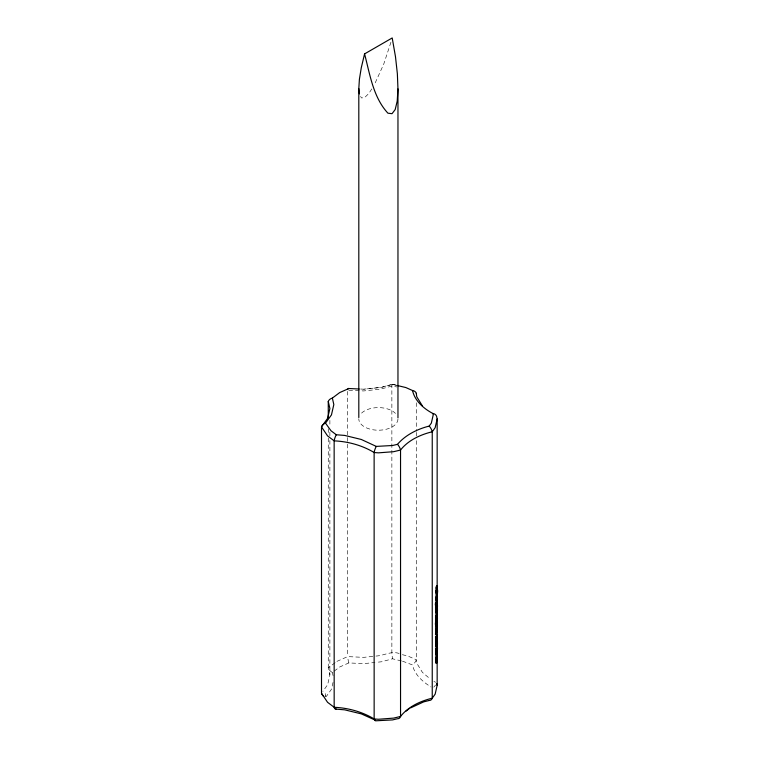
<?xml version="1.0" encoding="UTF-8"?>
<svg xmlns="http://www.w3.org/2000/svg" width="759" height="759" viewBox="0 0 759 759"><rect width="100%" height="100%" fill="white"/><g stroke="black" fill="none" stroke-linecap="round" stroke-linejoin="round"><path stroke-width="0.57" stroke-dasharray="3.79 2.85" d="M329.88 440.505L329.88 674.95L327.651 684.703L322.869 691.373M333.04 682.388L331.465 689.286L326.19 696.648M390.942 42.229L383.731 64.107L374.614 84.173M371.825 88.898L368.855 93.442L364.747 97.465L361.578 97.977L360.563 96.459M335.165 662.673L328.267 667.873L329.88 674.95M334.188 671.127L339.69 666.99L348.846 662.93L363.827 663.641L374.937 662.474M336.892 661.374L347.66 656.611L363.627 657.36L374.804 656.193M392.28 384.32L381.189 387.346L363.779 389.158M397.004 385.439L392.498 384.377L381.597 387.356L363.827 389.225L360.269 388.988M401.416 660.909L392.498 658.793L381.597 661.772L376.047 662.351M375.923 656.07C384.557 655.672 392.707 649.732 401.255 654.429M348.798 390.24L363.627 390.942L380.392 389.187L391.862 386.046L396.891 386.967M392.346 384.301L396.198 385.145M402.346 654.685L407.792 655.985L416.283 659.751L416.757 663.176L422.459 672.446L430.362 679.077M402.517 661.174L412.517 664.931C414.442 674.666 422.943 681.962 431.036 686.98M433.901 681.421L435.675 682.294M332.357 672.502L333.097 675.719M416.283 402.801L416.283 431.226M416.283 432.402L416.283 435.96M416.283 440.694L416.283 659.751A8.083 5.797 -43.3 0 1 412.507 664.903M347.66 391.378L347.66 436.368M347.66 437.554L347.66 656.611M329.88 420.372L329.88 426.292M329.88 432.213L329.88 435.761M328.267 428.683L328.267 433.427M328.267 438.161L328.267 667.873A8.055 6.347 24.9 0 0 332.366 672.483M392.498 384.396A7.96 1.006 84.8 0 0 391.862 386.037L391.862 652.465A7.96 1.006 84.8 0 0 392.498 658.784M397.963 419.082A19.582 11.3 0 0 1 378.096 430.211A19.582 11.3 0 0 1 358.808 418.74M361.578 413.114A19.582 11.3 0 0 1 395.486 413.408M348.846 662.911A8.026 1.85 80.4 0 1 347.65 656.601M435.495 685.045A8.026 5.759 -43.3 0 1 433.721 687.151M325.526 693.574L325.516 696.582L325.526 693.574"/><path stroke-width="1.14" d="M437.478 605.369L436.966 607.608L436.937 606.014L435.97 605.938L435.742 610.132L436.719 610.208L437.478 606.858L437.478 605.369L436.51 605.293M437.478 647.835L436.966 650.074L436.937 648.471L435.97 648.404L435.742 652.598L436.719 652.664L437.478 649.315L437.478 647.835L436.51 647.759M436.937 606.014L436.719 610.208M436.937 622.627L436.425 624.382L435.448 624.306L435.638 621.915L436.605 621.991L436.823 624.856L436.719 626.82L435.742 626.744L435.97 622.551L436.937 622.627L436.966 624.23L437.478 621.982L436.51 621.906M436.937 648.471L436.719 652.664M436.349 591.071L436.472 588.529C439.452 589.145 435.638 600.587 436.966 590.711L435.989 590.635L436.027 594.648M436.51 591.005L436.472 588.529M437.478 610.796L437.44 607.893L436.463 607.817M437.478 644.315L437.44 641.412L436.463 641.336M437.421 659.951L437.355 655.596L436.71 661.364L436.748 658.1L436.52 659.116L436.643 663.148L437.26 657.341L437.184 661.004L437.421 659.951L436.453 659.875M436.748 658.243L435.78 658.025L435.619 663.081L436.036 660.918M436.472 650.121L437.44 650.197L437.298 653.025L436.928 654.837L436.966 652.304L435.989 652.228L436.027 656.241M436.966 652.304L436.842 656.573L437.44 650.197M397.963 88.907L397.213 101.127L395.192 109.571L392.023 113.689L387.915 113.186C373.143 97.256 369.908 74.211 364.567 53.908L392.204 37.95L395.486 56.726L397.365 73.765L397.963 88.907L397.963 417.896M358.808 417.564L358.808 88.566L359.396 79.287L361.284 67.731L364.567 53.908M435.989 590.635L436.036 593.073M436.966 590.711L436.928 593.244L437.44 588.604M435.989 652.228L436.036 654.666M437.288 611.27L437.146 612.361M437.288 644.78L437.146 645.871M436.719 620.985L437.222 616.223L436.719 617.475L435.742 617.399L435.742 615.872L436.51 614.24L437.478 614.316L436.719 620.985L435.742 620.909L436.359 616.868M435.742 620.909L436.083 617.219M436.51 637.835L437.478 637.911L436.719 644.22L435.742 644.154L436.055 642.256M436.083 637.588L435.742 640.947L436.719 641.023L437.222 636.64L436.719 638.139L435.742 638.063L436.51 634.571L437.478 634.647L436.985 639.23L437.478 637.911M435.742 644.154L436.083 640.624M436.008 643.309L436.046 647.816M436.719 644.22L437.222 639.714L436.719 641.023M436.036 596.935L435.97 598.709M437.004 611.194L437.004 612.997M437.004 644.704L437.004 646.507M436.197 655.956L435.742 661.298L435.78 658.025M435.998 628.11L435.685 631.934L436.321 629.154L437.288 629.22L437.203 627.627L436.653 632L437.288 629.22M436.017 595.53L435.742 601.175L436.719 601.242L437.478 596.413L436.51 596.337M432.867 413.494A8.026 5.759 -43.3 0 1 436.586 416.293L437.156 418.94L435.154 427.715L432.241 431.776L432.241 698.195A8.045 4.687 59.5 0 1 429.214 700.453M436.245 587.286L436.51 586.109L437.478 586.185L437.212 588.861L436.245 588.785L436.245 587.286L437.212 587.352L437.478 586.185M436.245 588.785L436.51 586.109M436.51 593.348L437.478 593.424L436.719 601.242M435.448 603.557L435.638 602.75L436.605 602.817L436.425 605.208L435.448 605.132L435.448 603.557L436.425 603.633L436.605 602.817M437.478 593.424L436.937 598.785L437.478 596.413M435.448 605.132L435.638 602.75M436.719 602.39L435.742 602.314L435.742 603.803L436.719 603.879L437.478 599.041L436.51 598.965M436.719 603.879L437.478 599.041M436.169 609.022L436.046 614.306M437.146 609.097L436.861 614.695L437.44 607.893M436.51 618.13L437.478 618.206L436.719 623.044L435.742 622.968L436.254 619.249M435.448 624.306L435.638 621.915M436.425 624.382L436.605 621.991M436.719 623.044L437.478 618.206M436.719 626.82L437.478 621.982M436.472 634.42C435.761 628.813 439.006 617.314 436.472 634.42L435.495 634.353L436.008 632.133M437.146 642.607L436.861 648.214L437.44 641.412M437.156 418.94L437.156 685.358L435.154 694.134L432.241 698.195C420.372 701.079 408.171 706.686 400.543 716.458L393.627 718.109L378.428 719.266L374.149 718.944C362.157 711.724 348.144 707.91 334.169 707.284L327.565 702.312L321.503 693.28L321.503 426.862L327.651 418.285L329.88 408.532L328.267 401.454A8.055 6.347 24.9 0 1 332.366 398.114M436.074 626.194L435.495 634.353M436.719 638.139L437.478 634.647M436.719 617.475L437.478 614.316M359.216 389.006L348.846 388.513L339.69 392.574L332.357 398.086L333.827 404.538L331.465 414.879L325.526 423.152L330.981 430.751L336.294 434.755L344.652 435.419L361.303 439.47L376.284 446.406L392.602 445.495L397.507 444.319C405.496 434.935 417.365 429.072 429.224 426.074L431.34 423.124L433.209 414.936L432.877 413.475C423.797 408.759 414.765 400.809 412.517 390.515L405.818 387.545L397.004 385.439M400.543 716.458L400.543 450.04C408.171 440.267 420.372 434.66 432.241 431.776A8.045 4.687 59.5 0 0 429.214 426.093M405.989 711.174L409.566 708.384M325.326 423.247L325.042 423.351A7.932 6.423 12.8 0 0 321.493 426.862L327.565 435.894L334.169 440.865C348.144 441.491 362.157 445.305 374.149 452.525L378.428 452.848L393.627 451.69L400.543 450.04M410.572 707.919L423.693 701.876L429.224 700.481M436.51 587.618L437.478 587.694M436.264 589.43L437.241 589.496M436.292 589.677L437.241 589.686M435.989 590.834L436.966 590.9M435.789 591.536L436.757 591.612M436.51 594.847L437.478 594.923M436.51 597.826L437.478 597.902M435.827 599.316L436.804 599.392M435.742 599.686L436.719 599.762M436.51 600.454L437.478 600.53M435.638 604.325L436.605 604.392M436.51 606.783L437.478 606.858M435.742 606.925L436.719 607.001M435.856 608.158L436.823 608.234M435.742 608.642L436.719 608.718M437.478 615.938L436.51 615.862L436.51 614.24M435.742 615.872L436.719 615.947M435.742 619.344L436.719 619.42M436.51 619.619L437.478 619.695M435.742 621.479L436.719 621.555M435.448 622.731L436.425 622.807M436.51 623.395L437.478 623.471M435.638 623.49L436.719 623.613M435.856 624.78L436.823 624.856M435.742 625.255L436.719 625.331M436.51 629.913L437.478 629.979M437.478 636.232L436.51 636.156L436.51 634.571M435.742 636.526L436.719 636.602M436.51 639.42L437.478 639.495M435.742 639.638L436.719 639.704M435.742 642.588L436.719 642.664M436.51 649.249L437.478 649.315M435.742 649.391L436.719 649.457M435.856 650.624L436.823 650.7M435.742 651.108L436.719 651.175M435.989 652.417L436.966 652.493M435.789 653.12L436.757 653.195M435.543 659.04L436.52 659.116M334.52 707.834L336.294 709.162L344.652 709.826L361.303 713.877L375.572 720.282M422.459 406.027L416.757 396.758L416.283 393.333M436.757 683.603L437.156 685.358M358.808 88.566L359.424 93.879M435.998 607.532L435.97 605.938M435.998 624.154L435.97 622.551M435.998 649.998L435.97 648.404M437.212 587.352L437.212 588.861M436.425 603.633L436.425 605.208M328.267 401.454L328.267 418.029M336.303 434.774A8.045 3.302 -71.4 0 0 334.15 440.875L334.169 707.284A8.045 3.302 -71.4 0 0 336.303 709.134M376.293 446.425A8.055 3.302 -71.4 0 0 374.13 452.525L374.149 718.944A8.055 3.302 -71.4 0 0 376.293 720.784L392.602 719.902L397.507 718.735A8.064 4.696 59.5 0 0 400.562 716.477M397.498 444.338A8.064 4.696 59.5 0 1 400.562 450.04M412.507 390.553A8.083 5.797 -43.3 0 1 416.312 393.314M323.742 696.43A7.932 6.423 12.8 0 1 322.366 694.959M322.091 694.551A7.932 6.423 12.8 0 1 321.493 693.28M347.916 389.073A8.026 1.85 80.4 0 1 348.846 388.542M435.884 612.238C435.96 614.989 436.14 609.316 435.884 612.238M435.884 645.748C435.96 648.509 436.14 642.826 435.884 645.748"/></g></svg>
